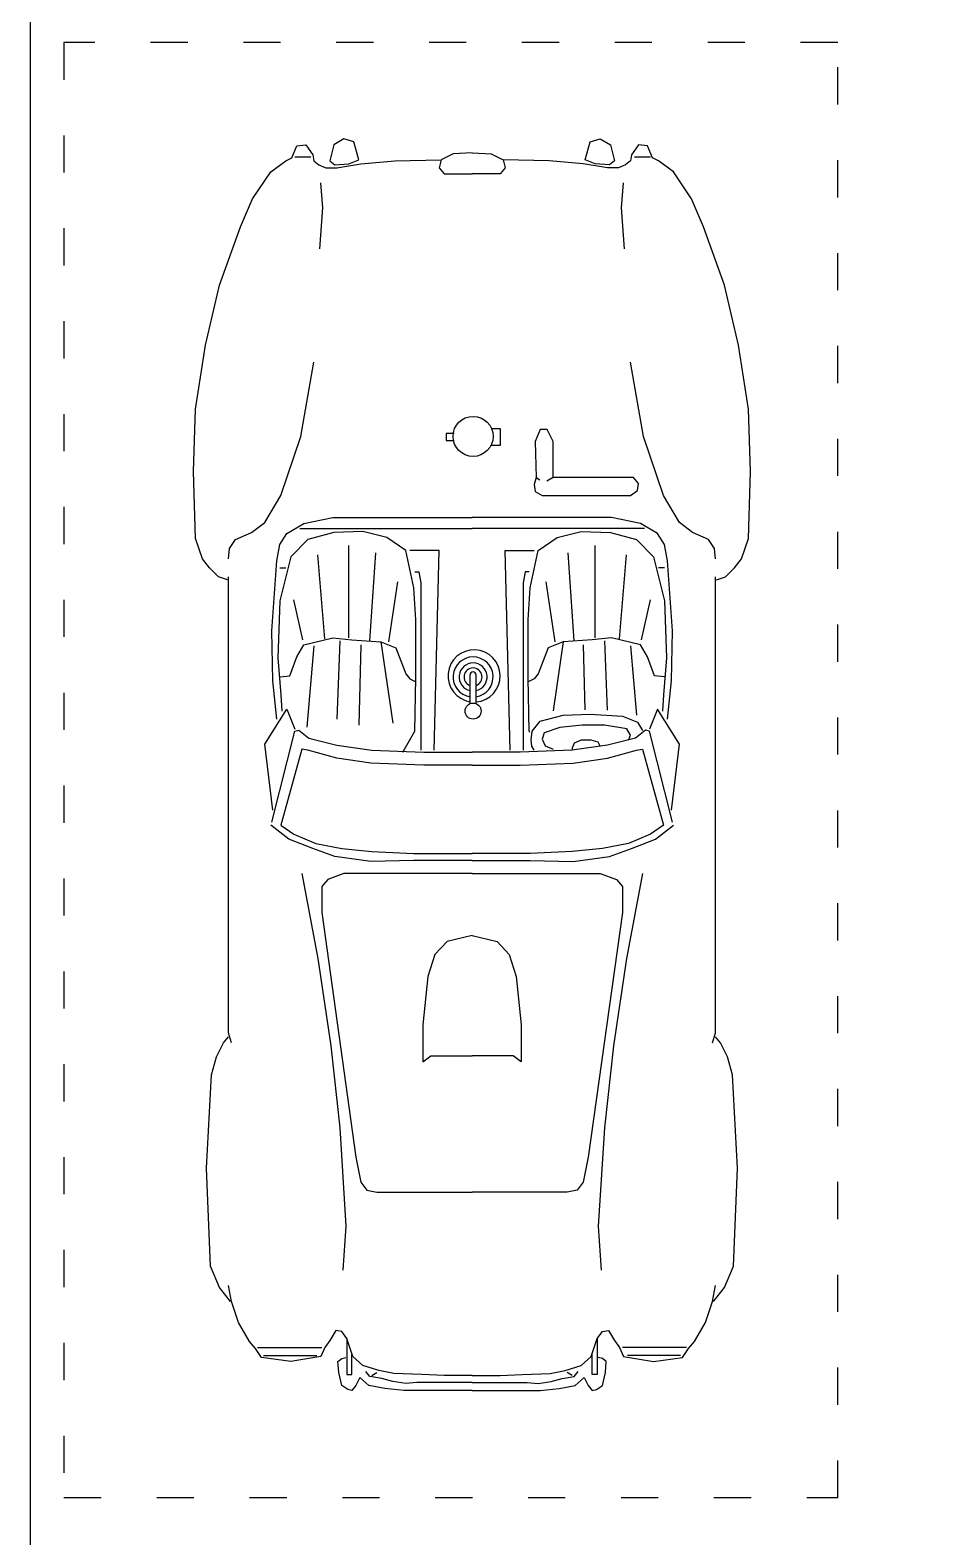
# Model space of a CAD drawing. Header units: millimetres. Extents: x 577 to 2337, y 236 to 943.
# Drawn here: x 801.662 to 804.631, y 701.887 to 706.754 of the extents above; entities that cross this region are included whole.
import ezdxf

# ---------------------------------------------------------------- set-up
doc = ezdxf.new("R2010")
doc.units = ezdxf.units.MM
doc.header["$LTSCALE"] = 0.01
doc.linetypes.add('ACAD_ISO03W100', pattern=[30, 12, -18])
doc.layers.add('06-Furn', color=4, linetype='Continuous')

# ---------------------------------------------------------------- blocks, each defined once
blk = doc.blocks.new('caaa')
at = {"layer": '06-Furn', "color": 234, "linetype": 'ByBlock'}
for p, q in [((863.9366, 644.7704), (863.7294, 644.738)), ((864.1374, 644.7768), (863.9366, 644.7704)), ((864.3543, 644.7704), (864.1374, 644.7768)), ((864.419, 644.7477), (864.3543, 644.7704)), ((864.4482, 644.725), (864.419, 644.7477)), ((863.7294, 644.738), (863.5352, 644.6927)), ((864.4773, 644.6959), (864.4482, 644.725)), ((866.028, 644.7024), (865.9827, 644.6797)), ((866.0863, 644.7186), (866.028, 644.7024)), ((866.3874, 644.7347), (866.0863, 644.7186)), ((866.7047, 644.7218), (866.3874, 644.7347)), ((866.7727, 644.6927), (866.7047, 644.7218)), ((863.5352, 644.6927), (863.3474, 644.6247)), ((864.3866, 644.6603), (864.3575, 644.6409)), ((864.419, 644.6635), (864.3866, 644.6603)), ((864.487, 644.6668), (864.4773, 644.6959)), ((865.2349, 644.6635), (864.4773, 644.6635)), ((865.9503, 644.6635), (865.1993, 644.6635)), ((865.9827, 644.6538), (865.9503, 644.6635)), ((865.9827, 644.6797), (865.9633, 644.6635)), ((866.818, 644.6538), (866.7662, 644.6635)), ((866.818, 644.657), (866.7727, 644.6927)), ((866.886, 644.6311), (866.818, 644.6538)), ((863.3474, 644.6247), (863.2568, 644.5858)), ((864.3575, 644.6409), (864.3348, 644.5891)), ((866.9475, 644.5955), (866.886, 644.6311)), ((863.2568, 644.5858), (863.1694, 644.5275)), ((864.3348, 644.5891), (864.3025, 644.547)), ((866.9701, 644.5761), (866.9475, 644.5955)), ((866.9669, 644.5696), (866.9669, 644.3624)), ((866.9993, 644.5567), (866.9701, 644.5761)), ((867.0122, 644.4628), (866.9993, 644.5567)), ((863.1694, 644.5275), (863.1337, 644.479)), ((864.3025, 644.547), (864.2151, 644.4952)), ((864.4255, 644.5081), (864.3737, 644.4984)), ((864.6521, 644.5243), (864.4255, 644.5081)), ((864.555, 644.4984), (864.7395, 644.5049)), ((864.814, 644.5211), (864.6521, 644.5243)), ((864.7395, 644.5049), (864.8593, 644.4952)), ((864.937, 644.5081), (864.814, 644.5211)), ((865.018, 644.547), (864.9046, 644.4757)), ((865.2705, 644.5243), (864.9759, 644.4498)), ((865.2316, 644.5211), (865.018, 644.547)), ((865.3255, 644.4693), (865.2802, 644.5275)), ((866.9928, 644.5502), (866.9928, 644.3786)), ((863.124, 644.4596), (863.0852, 644.4434)), ((863.1337, 644.479), (863.124, 644.4596)), ((864.2151, 644.4952), (864.024, 644.4304)), ((864.3381, 644.4757), (864.3057, 644.4207)), ((864.3737, 644.4984), (864.3381, 644.4757)), ((864.3575, 644.4078), (864.4125, 644.4628)), ((864.4125, 644.4628), (864.555, 644.4984)), ((864.4482, 644.4984), (864.4482, 644.479)), ((864.7978, 644.466), (864.7363, 644.4434)), ((864.801, 644.4984), (864.7978, 644.466)), ((864.8593, 644.4952), (864.9111, 644.4919)), ((864.9046, 644.4757), (864.9694, 644.4498)), ((865.0341, 644.4272), (865.2802, 644.4952)), ((865.2802, 644.4952), (865.3093, 644.4531)), ((865.3546, 644.3916), (865.3255, 644.4693)), ((866.996, 644.3657), (867.0122, 644.4628)), ((863.0852, 644.4434), (863.0819, 644.4142)), ((863.0819, 644.4142), (863.1143, 644.3916)), ((863.1208, 644.4013), (863.1208, 644.4531)), ((864.024, 644.4304), (863.7845, 644.3883)), ((864.1762, 644.4142), (864.1568, 644.398)), ((864.1989, 644.411), (864.1762, 644.4142)), ((864.2151, 644.3883), (864.1989, 644.411)), ((864.3057, 644.4207), (864.2863, 644.3268)), ((864.3219, 644.4337), (864.3219, 643.8768)), ((864.3348, 644.3236), (864.3575, 644.4078)), ((864.6813, 644.4239), (864.5518, 644.4531)), ((864.6974, 644.4207), (864.6748, 644.3268)), ((864.7363, 644.4434), (864.6974, 644.4207)), ((864.7007, 644.3883), (864.9241, 644.4076)), ((864.9273, 644.3624), (864.9467, 644.411)), ((864.9467, 644.411), (864.974, 644.4273)), ((864.9759, 644.4498), (864.9726, 644.4369)), ((864.9726, 644.4369), (864.9985, 644.4045)), ((865.0374, 644.4078), (865.0341, 644.4272)), ((865.0633, 644.3139), (865.0374, 644.4078)), ((865.3093, 644.4531), (865.3385, 644.3819)), ((865.4356, 644.4272), (865.7108, 644.3754)), ((863.1143, 644.3916), (863.1337, 644.3883)), ((863.1337, 644.3883), (863.1467, 644.3721)), ((863.1467, 644.3721), (863.1564, 644.3495)), ((863.2859, 644.3592), (863.205, 644.3657)), ((863.4186, 644.3689), (863.2859, 644.3592)), ((864.1568, 644.398), (864.1568, 644.139)), ((864.2151, 644.1034), (864.2151, 644.3883)), ((864.678, 644.3527), (864.4061, 644.3754)), ((864.9208, 644.2588), (864.9273, 644.3624)), ((864.9691, 644.3765), (864.9564, 644.3042)), ((864.9888, 644.3883), (864.9691, 644.3765)), ((865.005, 644.3819), (864.9888, 644.3883)), ((864.9985, 644.4045), (865.0212, 644.3139)), ((865.3385, 644.3819), (865.3546, 644.2977)), ((865.3805, 644.3203), (865.3546, 644.3916)), ((865.455, 644.343), (865.4777, 644.3624)), ((865.4777, 644.3624), (865.5618, 644.3624)), ((865.5618, 644.3624), (866.3518, 644.2524)), ((865.7108, 644.3754), (865.9924, 644.3333)), ((866.9669, 644.3527), (866.996, 644.3657)), ((863.0625, 644.2912), (863.0819, 644.3236)), ((863.0819, 644.3236), (863.1337, 644.3365)), ((863.1337, 644.3365), (863.1467, 644.3203)), ((863.1467, 644.3203), (863.1435, 644.275)), ((863.1564, 644.3139), (863.1435, 644.2362)), ((863.1564, 644.3495), (863.1564, 644.3139)), ((864.2863, 644.3268), (864.2863, 643.8768)), ((864.3316, 644.2297), (864.3348, 644.3236)), ((864.6748, 644.3268), (864.6813, 644.2653)), ((864.6845, 644.3042), (864.9084, 644.3128)), ((865.0212, 644.3139), (865.0374, 644.2006)), ((865.0795, 644.2038), (865.0633, 644.3139)), ((865.3967, 644.2038), (865.3805, 644.3203)), ((865.4356, 644.2912), (865.455, 644.343)), ((865.9924, 644.3333), (866.2579, 644.3042)), ((866.9119, 644.3171), (866.9442, 644.3365)), ((866.9151, 644.2977), (866.9119, 644.3171)), ((866.9442, 644.3365), (866.9669, 644.3527)), ((867.0122, 644.3106), (867.0025, 644.2977)), ((867.0478, 644.3074), (867.0122, 644.3106)), ((863.0722, 644.2588), (863.0625, 644.2912)), ((863.1435, 644.275), (863.1305, 644.2426)), ((864.6748, 644.275), (864.3769, 644.275)), ((864.6813, 644.2653), (864.6877, 644.1714)), ((864.9564, 644.3042), (864.9564, 644.2329)), ((865.0115, 644.2847), (865.005, 644.2621)), ((865.005, 644.2621), (865.005, 644.2297)), ((865.0244, 644.2912), (865.0115, 644.2847)), ((865.3546, 644.2977), (865.3644, 644.2006)), ((865.4356, 643.8768), (865.4356, 644.2912)), ((866.2579, 644.3042), (866.5752, 644.2847)), ((866.5752, 644.2847), (866.7176, 644.2944)), ((866.9378, 644.2815), (866.9151, 644.2977)), ((866.996, 644.2621), (866.9378, 644.2815)), ((866.9378, 644.2815), (867.0543, 644.2815)), ((867.0543, 644.2653), (866.9896, 644.2653)), ((867.0252, 644.2297), (866.996, 644.2621)), ((867.0025, 644.2977), (866.9993, 644.2847)), ((867.0899, 644.2977), (867.0478, 644.3074)), ((867.0543, 644.2815), (867.0543, 644.2653)), ((867.1029, 644.2783), (867.0899, 644.2977)), ((867.0899, 644.2524), (867.1061, 644.2653)), ((867.1061, 644.2653), (867.1029, 644.2783)), ((863.1305, 644.2426), (863.0722, 644.2588)), ((863.1435, 644.2362), (863.1337, 644.1261)), ((864.351, 644.152), (864.3316, 644.2297)), ((864.6974, 644.2362), (864.9067, 644.2414)), ((864.9241, 644.1714), (864.9208, 644.2588)), ((864.9564, 644.2329), (864.9648, 644.1606)), ((865.005, 644.2297), (865.0147, 644.207)), ((866.3518, 644.2524), (866.4327, 644.2362)), ((866.4327, 644.2362), (866.4586, 644.2167)), ((866.4586, 644.2167), (866.4651, 644.1844)), ((867.0414, 644.1779), (867.0252, 644.2297)), ((867.0608, 644.207), (867.0446, 644.22)), ((867.064, 644.2394), (867.0899, 644.2524)), ((867.0899, 644.2103), (867.064, 644.2394)), ((864.6845, 644.207), (864.3996, 644.1876)), ((864.6877, 644.1714), (864.7072, 644.1229)), ((864.6877, 644.1714), (864.9103, 644.1385)), ((864.9435, 644.097), (864.9241, 644.1714)), ((865.0147, 644.207), (865.0309, 644.2006)), ((865.0309, 644.2006), (865.0374, 644.2006)), ((865.0374, 644.2006), (865.0439, 644.0322)), ((865.0859, 644.0322), (865.0795, 644.2038)), ((865.3644, 644.2006), (865.3708, 644.0646)), ((865.3935, 644.0646), (865.3967, 644.2038)), ((866.4651, 644.1844), (866.4651, 643.8768)), ((867.0511, 644.1293), (867.0414, 644.1779)), ((867.0576, 644.2006), (867.0478, 644.1844)), ((867.0673, 644.1682), (867.0608, 644.207)), ((867.077, 644.1326), (867.0673, 644.1682)), ((867.0996, 644.1585), (867.0899, 644.2103)), ((863.1337, 644.1261), (863.1305, 643.9772)), ((864.0402, 644.139), (864.0014, 644.1196)), ((864.0014, 644.1196), (864.0014, 644.097)), ((864.1568, 644.139), (864.0402, 644.139)), ((864.1568, 644.139), (864.1685, 644.118)), ((864.3931, 644.0905), (864.351, 644.152)), ((864.6877, 644.1455), (864.4935, 644.1164)), ((864.7072, 644.1229), (864.7913, 644.0905)), ((864.9648, 644.1606), (864.981, 644.1102)), ((865.0237, 644.1131), (865.034, 644.1388)), ((867.0543, 644.0387), (867.0511, 644.1293)), ((867.0835, 644.0905), (867.077, 644.1326)), ((867.1061, 644.097), (867.0996, 644.1585)), ((864.0014, 644.097), (864.0402, 644.0808)), ((864.0402, 644.0808), (864.1568, 644.084)), ((864.1568, 644.084), (864.1648, 644.0956)), ((864.1568, 644.084), (864.1794, 644.0775)), ((864.1794, 644.0775), (864.2021, 644.0808)), ((864.2021, 644.0808), (864.2151, 644.1034)), ((864.5129, 644.0646), (864.3931, 644.0905)), ((864.3931, 643.9837), (864.3931, 644.0775)), ((864.7913, 644.0905), (864.8075, 644.0775)), ((864.8075, 644.0775), (864.8172, 644.0581)), ((864.9759, 644.0711), (864.9435, 644.097)), ((865.0055, 644.0675), (864.9759, 644.0711)), ((864.981, 644.1102), (865.0018, 644.1034)), ((865.0018, 644.1034), (865.0237, 644.1131)), ((865.0244, 644.0703), (865.0055, 644.0675)), ((865.0374, 644.0775), (865.0244, 644.0703)), ((867.0802, 644.0549), (867.0835, 644.0905)), ((867.1061, 644.0581), (867.1061, 644.097)), ((864.4611, 644.0613), (864.4611, 644.0484)), ((864.4611, 644.0484), (864.4967, 644.0419)), ((864.4967, 644.0419), (865.0374, 644.0419)), ((864.6165, 644.0581), (864.5129, 644.0646)), ((864.8043, 644.0581), (864.6165, 644.0581)), ((864.9759, 644.0613), (864.8043, 644.0581)), ((864.9801, 644.0638), (864.9759, 644.0613)), ((865.0439, 644.0322), (865.0439, 643.8768)), ((865.0859, 643.8768), (865.0859, 644.0322)), ((865.3708, 644.0646), (865.3708, 643.8768)), ((865.3935, 643.8768), (865.3935, 644.0646)), ((865.6978, 643.9966), (865.769, 644.0193)), ((865.769, 644.0193), (865.9244, 644.0354)), ((865.9244, 644.0354), (866.0442, 644.0354)), ((866.0442, 644.0354), (866.0248, 644.0096)), ((867.0576, 643.9675), (867.0543, 644.0387)), ((867.0802, 643.9772), (867.0802, 644.0549)), ((867.1061, 643.9772), (867.1061, 644.0581)), ((863.1111, 643.9383), (863.1305, 643.9772)), ((863.1305, 643.9772), (863.1564, 643.9837)), ((863.1564, 643.9837), (863.1758, 643.9675)), ((865.0374, 643.9998), (864.3931, 643.9837)), ((865.6557, 643.9578), (865.6978, 643.9966)), ((866.0248, 644.0096), (866.0248, 643.8768)), ((867.0802, 643.8768), (867.0802, 643.9772)), ((867.1061, 643.8768), (867.1061, 643.9772)), ((863.1078, 643.8768), (863.1111, 643.9383)), ((863.1758, 643.9675), (863.1758, 643.8768)), ((863.9982, 643.9675), (864.0532, 643.9675)), ((863.9982, 643.9383), (863.9982, 643.9675)), ((864.0532, 643.9675), (864.0532, 643.9383)), ((865.6363, 643.8768), (865.6557, 643.9578)), ((867.0576, 643.8768), (867.0576, 643.9675)), ((863.1078, 643.8768), (863.1111, 643.8153)), ((863.1758, 643.7862), (863.1758, 643.8768)), ((864.2863, 643.4268), (864.2863, 643.8768)), ((864.3219, 643.32), (864.3219, 643.8768)), ((864.8871, 643.8898), (864.7946, 643.8898)), ((865.0439, 643.7214), (865.0439, 643.8768)), ((865.0859, 643.8768), (865.0859, 643.7214)), ((865.3708, 643.689), (865.3708, 643.8768)), ((865.3935, 643.8768), (865.3935, 643.689)), ((865.4356, 643.8768), (865.4356, 643.4624)), ((865.6363, 643.8768), (865.6557, 643.7959)), ((866.0248, 643.7441), (866.0248, 643.8768)), ((866.4651, 643.5693), (866.4651, 643.8768)), ((867.0576, 643.8768), (867.0576, 643.7862)), ((867.0802, 643.8768), (867.0802, 643.7765)), ((867.1061, 643.8768), (867.1061, 643.7765)), ((864.8871, 643.8703), (864.7946, 643.8703)), ((863.1111, 643.8153), (863.1305, 643.7765)), ((863.1337, 643.6275), (863.1305, 643.7765)), ((863.1305, 643.7765), (863.1564, 643.77)), ((863.1564, 643.77), (863.1758, 643.7862)), ((864.0143, 643.8185), (864.0143, 643.7926)), ((864.0143, 643.7926), (864.037, 643.7926)), ((864.037, 643.7926), (864.037, 643.8185)), ((865.6557, 643.7959), (865.6978, 643.757)), ((867.0576, 643.7862), (867.0543, 643.7149)), ((867.0802, 643.7765), (867.0802, 643.6988)), ((867.1061, 643.7765), (867.1061, 643.6955)), ((865.0374, 643.7538), (864.3931, 643.77)), ((864.3931, 643.77), (864.3931, 643.6761)), ((865.6978, 643.757), (865.769, 643.7344)), ((865.769, 643.7344), (865.9244, 643.7182)), ((866.0442, 643.7182), (866.0248, 643.7441)), ((864.5129, 643.689), (864.3931, 643.6631)), ((864.4611, 643.7052), (864.4967, 643.7117)), ((864.4611, 643.6923), (864.4611, 643.7052)), ((864.4967, 643.7117), (865.0374, 643.7117)), ((864.6165, 643.6955), (864.5129, 643.689)), ((864.8043, 643.6955), (864.6165, 643.6955)), ((864.7913, 643.6631), (864.8075, 643.6761)), ((864.9759, 643.6923), (864.8043, 643.6955)), ((864.8075, 643.6761), (864.8172, 643.6955)), ((865.0439, 643.6534), (864.9759, 643.6923)), ((865.0374, 643.5531), (865.0439, 643.7214)), ((865.0859, 643.7214), (865.0795, 643.5498)), ((865.3644, 643.5531), (865.3708, 643.689)), ((865.3935, 643.689), (865.3967, 643.5498)), ((865.9244, 643.7182), (866.0442, 643.7182)), ((867.0543, 643.7149), (867.0511, 643.6243)), ((867.0802, 643.6988), (867.0835, 643.6631)), ((867.1061, 643.6955), (867.1061, 643.6567)), ((863.1435, 643.5175), (863.1337, 643.6275)), ((864.3931, 643.6631), (864.351, 643.6016)), ((864.6877, 643.6081), (864.4935, 643.6372)), ((864.6877, 643.5822), (864.7072, 643.6308)), ((864.7072, 643.6308), (864.7913, 643.6631)), ((867.0835, 643.6631), (867.077, 643.6211)), ((867.1061, 643.6567), (867.0996, 643.5952)), ((864.351, 643.6016), (864.3316, 643.5239)), ((864.6813, 643.4883), (864.6877, 643.5822)), ((864.6877, 643.5822), (864.95, 643.6211)), ((867.0511, 643.6243), (867.0414, 643.5757)), ((867.0673, 643.5854), (867.0608, 643.5466)), ((867.077, 643.6211), (867.0673, 643.5854)), ((867.0996, 643.5952), (867.0899, 643.5434)), ((864.6845, 643.5466), (864.3996, 643.566)), ((865.0212, 643.4398), (865.0374, 643.5531)), ((865.0795, 643.5498), (865.0633, 643.4398)), ((865.3546, 643.4559), (865.3644, 643.5531)), ((865.3967, 643.5498), (865.3805, 643.4333)), ((866.4327, 643.5175), (866.4586, 643.5369)), ((866.4586, 643.5369), (866.4651, 643.5693)), ((867.0414, 643.5757), (867.0252, 643.5239)), ((867.0608, 643.5466), (867.0446, 643.5336)), ((867.0576, 643.5531), (867.0478, 643.5693)), ((867.0899, 643.5434), (867.064, 643.5142)), ((863.0722, 643.4948), (863.0625, 643.4624)), ((863.1305, 643.511), (863.0722, 643.4948)), ((863.1435, 643.4786), (863.1305, 643.511)), ((863.1564, 643.4398), (863.1435, 643.5175)), ((864.3316, 643.5239), (864.3348, 643.43)), ((864.6748, 643.4268), (864.6813, 643.4883)), ((864.6974, 643.5175), (864.9564, 643.511)), ((865.5618, 643.3912), (866.3518, 643.5013)), ((866.3518, 643.5013), (866.4327, 643.5175)), ((866.996, 643.4916), (866.9378, 643.4721)), ((867.0543, 643.4883), (866.9896, 643.4883)), ((867.0252, 643.5239), (866.996, 643.4916)), ((867.0543, 643.4721), (867.0543, 643.4883)), ((867.064, 643.5142), (867.0899, 643.5013)), ((867.0899, 643.5013), (867.1061, 643.4883)), ((867.1061, 643.4883), (867.1029, 643.4754)), ((863.0625, 643.4624), (863.0819, 643.43)), ((863.1337, 643.4171), (863.1467, 643.4333)), ((863.1467, 643.4333), (863.1435, 643.4786)), ((863.1564, 643.4041), (863.1564, 643.4398)), ((864.6748, 643.4786), (864.3769, 643.4786)), ((864.6845, 643.4495), (864.937, 643.4398)), ((864.9985, 643.3491), (865.0212, 643.4398)), ((865.0633, 643.4398), (865.0374, 643.3459)), ((865.3385, 643.3718), (865.3546, 643.4559)), ((865.3805, 643.4333), (865.3546, 643.3621)), ((865.4356, 643.4624), (865.455, 643.4106)), ((865.9924, 643.4203), (866.2579, 643.4495)), ((866.2579, 643.4495), (866.5752, 643.4689)), ((866.5752, 643.4689), (866.7176, 643.4592)), ((866.9151, 643.4559), (866.9119, 643.4365)), ((866.9119, 643.4365), (866.9442, 643.4171)), ((866.9378, 643.4721), (866.9151, 643.4559)), ((866.9378, 643.4721), (867.0543, 643.4721)), ((867.0025, 643.4559), (866.9993, 643.4689)), ((867.0122, 643.443), (867.0025, 643.4559)), ((867.0478, 643.4462), (867.0122, 643.443)), ((867.0899, 643.4559), (867.0478, 643.4462)), ((867.1029, 643.4754), (867.0899, 643.4559)), ((863.0819, 643.43), (863.1337, 643.4171)), ((863.1467, 643.3815), (863.1564, 643.4041)), ((863.2859, 643.3944), (863.205, 643.388)), ((863.4186, 643.3847), (863.2859, 643.3944)), ((864.3057, 643.3329), (864.2863, 643.4268)), ((864.3348, 643.43), (864.3575, 643.3459)), ((864.678, 643.4009), (864.4061, 643.3782)), ((864.6974, 643.3329), (864.6748, 643.4268)), ((865.455, 643.4106), (865.4777, 643.3912)), ((865.4777, 643.3912), (865.5618, 643.3912)), ((865.7108, 643.3782), (865.9924, 643.4203)), ((866.9442, 643.4171), (866.9669, 643.4009)), ((866.9669, 643.4009), (866.996, 643.388)), ((866.9669, 643.184), (866.9669, 643.3912)), ((866.996, 643.388), (867.0122, 643.2908)), ((863.0819, 643.3394), (863.1143, 643.3621)), ((863.0852, 643.3103), (863.0819, 643.3394)), ((863.1143, 643.3621), (863.1337, 643.3653)), ((863.1208, 643.3038), (863.1208, 643.3556)), ((863.1337, 643.3653), (863.1467, 643.3815)), ((864.024, 643.3232), (863.7845, 643.3653)), ((864.3575, 643.3459), (864.4125, 643.2908)), ((864.7007, 643.3653), (864.9629, 643.3426)), ((864.9726, 643.3167), (864.9985, 643.3491)), ((865.0374, 643.3459), (865.0341, 643.3264)), ((865.3093, 643.3005), (865.3385, 643.3718)), ((865.3546, 643.3621), (865.3255, 643.2844)), ((865.4356, 643.3264), (865.7108, 643.3782)), ((866.9928, 643.2034), (866.9928, 643.375)), ((863.124, 643.2941), (863.0852, 643.3103)), ((863.1337, 643.2746), (863.124, 643.2941)), ((864.2151, 643.2585), (864.024, 643.3232)), ((864.3381, 643.2779), (864.3057, 643.3329)), ((864.4125, 643.2908), (864.555, 643.2552)), ((864.6813, 643.3297), (864.5518, 643.3005)), ((864.7363, 643.3103), (864.6974, 643.3329)), ((864.7978, 643.2876), (864.7363, 643.3103)), ((864.801, 643.2552), (864.7978, 643.2876)), ((864.9046, 643.2779), (864.9694, 643.3038)), ((864.9759, 643.3038), (864.9726, 643.3167)), ((865.2705, 643.2293), (864.9759, 643.3038)), ((865.0341, 643.3264), (865.2802, 643.2585)), ((865.2802, 643.2585), (865.3093, 643.3005)), ((867.0122, 643.2908), (866.9993, 643.1969)), ((863.1694, 643.2261), (863.1337, 643.2746)), ((864.3025, 643.2067), (864.2151, 643.2585)), ((864.3737, 643.2552), (864.3381, 643.2779)), ((864.4255, 643.2455), (864.3737, 643.2552)), ((864.6521, 643.2293), (864.4255, 643.2455)), ((864.4482, 643.2552), (864.4482, 643.2746)), ((864.555, 643.2552), (864.7395, 643.2487)), ((864.7395, 643.2487), (864.8593, 643.2585)), ((864.937, 643.2455), (864.814, 643.2326)), ((864.8593, 643.2585), (864.9111, 643.2617)), ((865.018, 643.2067), (864.9046, 643.2779)), ((865.3255, 643.2844), (865.2802, 643.2261)), ((863.2568, 643.1678), (863.1694, 643.2261)), ((864.3348, 643.1646), (864.3025, 643.2067)), ((864.814, 643.2326), (864.6521, 643.2293)), ((865.2316, 643.2326), (865.018, 643.2067)), ((866.9993, 643.1969), (866.9701, 643.1775)), ((863.3474, 643.129), (863.2568, 643.1678)), ((864.3575, 643.1128), (864.3348, 643.1646)), ((866.9475, 643.1581), (866.886, 643.1225)), ((866.9701, 643.1775), (866.9475, 643.1581)), ((863.5352, 643.061), (863.3474, 643.129)), ((864.3866, 643.0933), (864.3575, 643.1128)), ((864.419, 643.0901), (864.3866, 643.0933)), ((865.9827, 643.0998), (865.9503, 643.0901)), ((866.818, 643.0998), (866.7662, 643.0901)), ((866.818, 643.0966), (866.7727, 643.061)), ((866.886, 643.1225), (866.818, 643.0998)), ((863.7294, 643.0156), (863.5352, 643.061)), ((864.4773, 643.0577), (864.4482, 643.0286)), ((865.2349, 643.0901), (864.4773, 643.0901)), ((864.487, 643.0869), (864.4773, 643.0577)), ((865.9503, 643.0901), (865.1993, 643.0901)), ((865.9827, 643.0739), (865.9633, 643.0901)), ((866.028, 643.0513), (865.9827, 643.0739)), ((866.0863, 643.0351), (866.028, 643.0513)), ((866.7727, 643.061), (866.7047, 643.0318)), ((863.9366, 642.9833), (863.7294, 643.0156)), ((864.419, 643.0059), (864.3543, 642.9833)), ((864.4482, 643.0286), (864.419, 643.0059)), ((866.3874, 643.0189), (866.0863, 643.0351)), ((866.7047, 643.0318), (866.3874, 643.0189)), ((864.1374, 642.9768), (863.9366, 642.9833)), ((864.3543, 642.9833), (864.1374, 642.9768))]:
    blk.add_line(p, q, dxfattribs=at)
for centre, radius in [((864.024, 643.8801), 0.0647), ((864.9111, 643.8801), 0.0259)]:
    blk.add_circle(centre, radius, dxfattribs=at)
for centre, radius, start, end in [((864.7978, 643.8833), 0.0842, 4.4117, 351.1501), ((864.801, 643.8801), 0.0647, 8.6269, 351.3731), ((864.801, 643.8801), 0.0453, 12.3736, 347.6264), ((864.801, 643.8801), 0.0291, 19.4712, 340.5288), ((864.7946, 643.8801), 0.00971, 90, 270)]:
    blk.add_arc(centre, radius, start, end, dxfattribs=at)

msp = doc.modelspace()

# ---------------------------------------------------------------- linework, layer by layer
at = {"layer": '06-Furn', "color": 5}
msp.add_lwpolyline([(801.6625, 711.677), (801.6625, 685.6205), (809.5617, 685.6205), (809.5617, 711.677)], close=True, dxfattribs=at)
at = {"layer": '06-Furn', "color": 5, "linetype": 'ACAD_ISO03W100'}
msp.add_lwpolyline([(804.2717, 702.0135), (804.2717, 706.7135), (801.7717, 706.7135), (801.7717, 702.0135)], close=True, dxfattribs=at)

# ---------------------------------------------------------------- block references
at = {"layer": '06-Furn', "color": 241, "rotation": 270}
msp.add_blockref('caaa', (159.2136, 1569.4654), dxfattribs=at)

doc.saveas('drawing.dxf')
